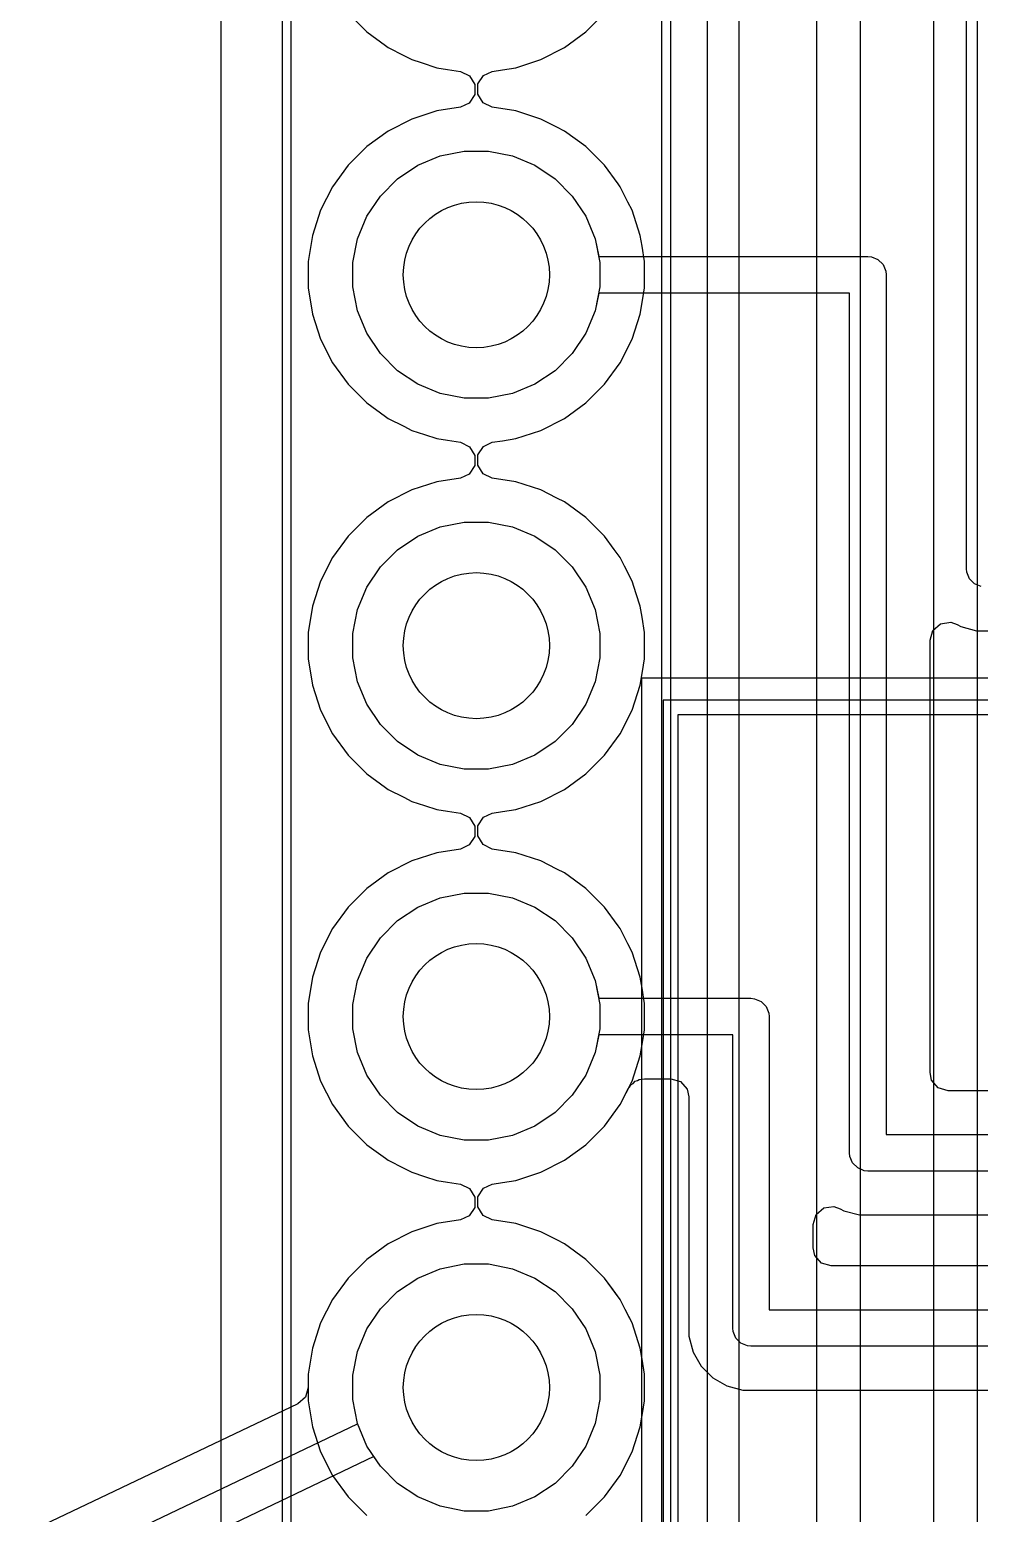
# Model space of a CAD drawing. Extents: x 0 to 96, y -64 to 1.6.
# Drawn here: x 52.56 to 59.06, y -30.47 to -20.31 of the extents above; entities that cross this region are included whole.
import ezdxf

# ---------------------------------------------------------------- set-up
doc = ezdxf.new("R2010")
doc.units = 0
for name, color, linetype in [('BLACK', 7, 'CONTINUOUS'), ('GRAY2', 8, 'CONTINUOUS'), ('GRAY3', 9, 'CONTINUOUS'), ('LORANGE', 41, 'CONTINUOUS'), ('LYELLOW', 51, 'CONTINUOUS'), ('WHITE', 7, 'CONTINUOUS')]:
    doc.layers.add(name, color=color, linetype=linetype)

msp = doc.modelspace()

# ---------------------------------------------------------------- linework, layer by layer
at = {"layer": 'BLACK', "linetype": 'CONTINUOUS'}
for p, q in [((59.0505, -32), (59.0505, -4.134525)), ((58.75, -4.207), (58.75, -40.6)), ((58.25, -40.35), (58.25, -4.457)), ((57.9495, -4.8815), (57.9495, -39.9255)), ((58.975, -24), (58.975, -19.572)), ((54.742445, -20.196499), (54.8705, -20.324554)), ((54.742445, -20.196499), (54.8705, -20.324554)), ((56.369501, -20.324553), (56.497553, -20.196501)), ((54.8705, -20.324554), (54.870505, -20.324558)), ((54.8705, -20.324554), (54.870505, -20.324558)), ((54.870505, -20.324558), (54.998287, -20.417396)), ((54.870505, -20.324558), (54.998287, -20.417396)), ((54.998287, -20.417396), (55.017006, -20.430996)), ((54.998287, -20.417396), (55.017006, -20.430996)), ((56.222994, -20.430996), (56.369501, -20.324553)), ((55.017006, -20.430996), (55.122484, -20.48474)), ((55.017006, -20.430996), (55.122484, -20.48474)), ((55.122484, -20.48474), (55.17836, -20.513211)), ((55.122484, -20.48474), (55.17836, -20.513211)), ((55.17836, -20.513211), (55.178363, -20.513212)), ((55.17836, -20.513211), (55.178363, -20.513212)), ((55.178363, -20.513212), (55.242421, -20.534025)), ((55.178363, -20.513212), (55.242421, -20.534025)), ((55.889409, -20.569171), (56.061639, -20.513211)), ((56.061639, -20.513211), (56.222994, -20.430996)), ((55.242421, -20.534025), (55.350591, -20.569171)), ((55.242421, -20.534025), (55.350591, -20.569171)), ((55.350591, -20.569171), (55.423639, -20.58074)), ((55.350591, -20.569171), (55.423639, -20.58074)), ((55.423639, -20.58074), (55.510678, -20.594527)), ((55.423639, -20.58074), (55.510678, -20.594527)), ((55.510678, -20.594527), (55.573813, -20.624456)), ((55.510678, -20.594527), (55.573813, -20.624456)), ((55.573813, -20.624456), (55.610744, -20.683768)), ((55.573813, -20.624456), (55.610744, -20.683768)), ((55.630253, -20.68037), (55.668863, -20.622137)), ((55.668863, -20.622137), (55.729321, -20.594527)), ((55.729321, -20.594527), (55.799425, -20.583422)), ((55.799425, -20.583422), (55.889409, -20.569171)), ((55.610744, -20.683768), (55.609746, -20.753631)), ((55.610744, -20.683768), (55.609746, -20.753631)), ((55.629255, -20.750232), (55.630253, -20.68037)), ((55.571136, -20.811863), (55.510678, -20.839473)), ((55.571136, -20.811863), (55.510678, -20.839473)), ((55.609746, -20.753631), (55.571136, -20.811863)), ((55.609746, -20.753631), (55.571136, -20.811863)), ((55.666186, -20.809544), (55.629255, -20.750232)), ((55.729321, -20.839473), (55.666186, -20.809544)), ((55.17836, -20.920788), (55.017002, -21.003006)), ((55.17836, -20.920788), (55.017002, -21.003006)), ((55.178363, -20.920787), (55.17836, -20.920788)), ((55.178363, -20.920787), (55.17836, -20.920788)), ((55.350589, -20.864829), (55.178363, -20.920787)), ((55.350589, -20.864829), (55.178363, -20.920787)), ((55.510678, -20.839473), (55.350589, -20.864829)), ((55.510678, -20.839473), (55.350589, -20.864829)), ((55.88941, -20.864829), (55.729321, -20.839473)), ((56.061636, -20.920787), (55.88941, -20.864829)), ((56.061639, -20.920788), (56.061636, -20.920787)), ((56.1713, -20.976664), (56.061639, -20.920788)), ((55.017002, -21.003006), (54.870505, -21.109441)), ((55.017002, -21.003006), (54.870505, -21.109441)), ((56.222994, -21.003004), (56.1713, -20.976664)), ((56.222996, -21.003005), (56.222994, -21.003004)), ((56.222997, -21.003006), (56.222996, -21.003005)), ((56.369494, -21.109441), (56.222997, -21.003006)), ((54.8705, -21.109445), (54.742445, -21.2375)), ((54.8705, -21.109445), (54.742445, -21.2375)), ((54.870505, -21.109441), (54.8705, -21.109445)), ((54.870505, -21.109441), (54.8705, -21.109445)), ((56.369499, -21.109445), (56.369494, -21.109441)), ((56.497554, -21.2375), (56.369499, -21.109445)), ((55.219313, -21.237367), (55.373258, -21.173601)), ((55.219313, -21.237367), (55.373258, -21.173601)), ((55.373258, -21.173601), (55.536685, -21.141093)), ((55.373258, -21.173601), (55.536685, -21.141093)), ((55.536685, -21.141093), (55.703315, -21.141093)), ((55.536685, -21.141093), (55.703315, -21.141093)), ((55.703315, -21.141093), (55.866742, -21.173601)), ((55.703315, -21.141093), (55.866742, -21.173601)), ((55.866742, -21.173601), (56.020687, -21.237367)), ((55.866742, -21.173601), (56.020687, -21.237367)), ((54.742441, -21.237505), (54.636006, -21.384002)), ((54.742441, -21.237505), (54.636006, -21.384002)), ((54.742445, -21.2375), (54.742441, -21.237505)), ((54.742445, -21.2375), (54.742441, -21.237505)), ((54.962941, -21.447766), (55.080766, -21.329941)), ((54.962941, -21.447766), (55.080766, -21.329941)), ((55.080766, -21.329941), (55.219313, -21.237367)), ((55.080766, -21.329941), (55.219313, -21.237367)), ((56.020687, -21.237367), (56.159234, -21.329941)), ((56.020687, -21.237367), (56.159234, -21.329941)), ((56.159234, -21.329941), (56.277059, -21.447766)), ((56.159234, -21.329941), (56.277059, -21.447766)), ((56.497558, -21.237505), (56.497554, -21.2375)), ((56.590396, -21.365287), (56.497558, -21.237505)), ((54.636006, -21.384002), (54.553788, -21.54536)), ((54.636006, -21.384002), (54.553788, -21.54536)), ((56.603996, -21.384006), (56.590396, -21.365287)), ((56.65774, -21.489484), (56.603996, -21.384006)), ((54.870367, -21.586313), (54.962941, -21.447766)), ((54.870367, -21.586313), (54.962941, -21.447766)), ((56.277059, -21.447766), (56.369633, -21.586313)), ((56.277059, -21.447766), (56.369633, -21.586313)), ((56.686211, -21.54536), (56.65774, -21.489484)), ((54.553787, -21.545363), (54.497829, -21.717589)), ((54.553787, -21.545363), (54.497829, -21.717589)), ((54.553788, -21.54536), (54.553787, -21.545363)), ((54.553788, -21.54536), (54.553787, -21.545363)), ((54.806601, -21.740258), (54.870367, -21.586313)), ((54.806601, -21.740258), (54.870367, -21.586313)), ((56.369633, -21.586313), (56.433399, -21.740258)), ((56.369633, -21.586313), (56.433399, -21.740258)), ((56.686212, -21.545363), (56.686211, -21.54536)), ((56.714191, -21.631476), (56.686212, -21.545363)), ((56.742171, -21.717591), (56.714191, -21.631476)), ((54.497829, -21.717589), (54.4695, -21.896448)), ((54.497829, -21.717589), (54.4695, -21.896448)), ((54.774093, -21.903685), (54.806601, -21.740258)), ((54.774093, -21.903685), (54.806601, -21.740258)), ((56.433399, -21.740258), (56.457615, -21.862)), ((56.433399, -21.740258), (56.465907, -21.903685)), ((56.754019, -21.792397), (56.742171, -21.717591)), ((56.7705, -21.896448), (56.754019, -21.792397)), ((54.4695, -21.896448), (54.4695, -22.077551)), ((54.4695, -21.896448), (54.4695, -22.077551)), ((54.774093, -22.070315), (54.774093, -21.903685)), ((54.774093, -22.070315), (54.774093, -21.903685)), ((56.457615, -21.862), (58.3, -21.862)), ((56.465907, -21.903685), (56.465907, -22.070315)), ((56.7705, -22.077551), (56.7705, -21.896448)), ((58.3, -21.862), (58.324386, -21.864402)), ((58.324386, -21.864402), (58.369446, -21.883066)), ((58.369446, -21.883066), (58.403934, -21.917554)), ((58.403934, -21.917554), (58.422598, -21.962614)), ((58.422598, -21.962614), (58.425, -21.987)), ((58.425, -21.987), (58.425, -27.875)), ((54.4695, -22.077551), (54.497829, -22.25641)), ((54.4695, -22.077551), (54.497829, -22.25641)), ((54.806601, -22.233742), (54.774093, -22.070315)), ((54.806601, -22.233742), (54.774093, -22.070315)), ((56.465907, -22.070315), (56.433399, -22.233742)), ((56.457615, -22.112), (56.433399, -22.233742)), ((58.175, -22.112), (56.457615, -22.112)), ((56.756765, -22.164259), (56.7705, -22.077551)), ((58.175, -28), (58.175, -22.112)), ((54.870367, -22.387687), (54.806601, -22.233742)), ((54.870367, -22.387687), (54.806601, -22.233742)), ((56.433399, -22.233742), (56.369633, -22.387687)), ((56.433399, -22.233742), (56.369633, -22.387687)), ((56.742171, -22.256409), (56.756765, -22.164259)), ((54.497829, -22.25641), (54.553787, -22.428636)), ((54.497829, -22.25641), (54.553787, -22.428636)), ((56.686211, -22.428639), (56.742171, -22.256409)), ((54.553787, -22.428636), (54.553788, -22.428639)), ((54.553787, -22.428636), (54.553788, -22.428639)), ((54.553788, -22.428639), (54.636006, -22.589997)), ((54.553788, -22.428639), (54.636006, -22.589997)), ((54.962941, -22.526234), (54.870367, -22.387687)), ((54.962941, -22.526234), (54.870367, -22.387687)), ((56.369633, -22.387687), (56.277059, -22.526234)), ((56.369633, -22.387687), (56.277059, -22.526234)), ((56.603996, -22.589994), (56.686211, -22.428639)), ((55.080766, -22.644059), (54.962941, -22.526234)), ((55.080766, -22.644059), (54.962941, -22.526234)), ((56.277059, -22.526234), (56.159234, -22.644059)), ((56.277059, -22.526234), (56.159234, -22.644059)), ((54.636006, -22.589997), (54.742441, -22.736494)), ((54.636006, -22.589997), (54.742441, -22.736494)), ((55.219313, -22.736633), (55.080766, -22.644059)), ((55.219313, -22.736633), (55.080766, -22.644059)), ((56.159234, -22.644059), (56.020687, -22.736633)), ((56.159234, -22.644059), (56.020687, -22.736633)), ((56.497553, -22.736501), (56.603996, -22.589994)), ((54.742441, -22.736494), (54.742445, -22.736499)), ((54.742441, -22.736494), (54.742445, -22.736499)), ((54.742445, -22.736499), (54.8705, -22.864554)), ((54.742445, -22.736499), (54.8705, -22.864554)), ((55.373258, -22.800399), (55.219313, -22.736633)), ((55.373258, -22.800399), (55.219313, -22.736633)), ((56.020687, -22.736633), (55.866742, -22.800399)), ((56.020687, -22.736633), (55.866742, -22.800399)), ((56.369501, -22.864553), (56.497553, -22.736501)), ((55.536685, -22.832907), (55.373258, -22.800399)), ((55.536685, -22.832907), (55.373258, -22.800399)), ((55.703315, -22.832907), (55.536685, -22.832907)), ((55.703315, -22.832907), (55.536685, -22.832907)), ((55.866742, -22.800399), (55.703315, -22.832907)), ((55.866742, -22.800399), (55.703315, -22.832907)), ((54.8705, -22.864554), (54.870505, -22.864558)), ((54.8705, -22.864554), (54.870505, -22.864558)), ((54.870505, -22.864558), (54.998287, -22.957396)), ((54.870505, -22.864558), (54.998287, -22.957396)), ((54.998287, -22.957396), (55.017006, -22.970996)), ((54.998287, -22.957396), (55.017006, -22.970996)), ((56.222994, -22.970996), (56.369501, -22.864553)), ((55.017006, -22.970996), (55.122484, -23.02474)), ((55.017006, -22.970996), (55.122484, -23.02474)), ((55.122484, -23.02474), (55.17836, -23.053211)), ((55.122484, -23.02474), (55.17836, -23.053211)), ((55.17836, -23.053211), (55.178363, -23.053212)), ((55.17836, -23.053211), (55.178363, -23.053212)), ((55.178363, -23.053212), (55.264476, -23.081191)), ((55.178363, -23.053212), (55.264476, -23.081191)), ((55.889409, -23.109171), (56.061639, -23.053211)), ((56.061639, -23.053211), (56.222994, -22.970996)), ((55.264476, -23.081191), (55.350591, -23.109171)), ((55.264476, -23.081191), (55.350591, -23.109171)), ((55.350591, -23.109171), (55.423639, -23.12074)), ((55.350591, -23.109171), (55.423639, -23.12074)), ((55.423639, -23.12074), (55.510678, -23.134527)), ((55.423639, -23.12074), (55.510678, -23.134527)), ((55.510678, -23.134527), (55.573813, -23.164456)), ((55.510678, -23.134527), (55.573813, -23.164456)), ((55.573813, -23.164456), (55.610744, -23.223768)), ((55.573813, -23.164456), (55.610744, -23.223768)), ((55.630253, -23.22037), (55.668863, -23.162137)), ((55.668863, -23.162137), (55.729321, -23.134527)), ((55.729321, -23.134527), (55.799425, -23.123422)), ((55.799425, -23.123422), (55.889409, -23.109171)), ((55.610744, -23.223768), (55.609746, -23.293631)), ((55.610744, -23.223768), (55.609746, -23.293631)), ((55.629255, -23.290232), (55.630253, -23.22037)), ((55.571136, -23.351863), (55.510678, -23.379473)), ((55.571136, -23.351863), (55.510678, -23.379473)), ((55.609746, -23.293631), (55.571136, -23.351863)), ((55.609746, -23.293631), (55.571136, -23.351863)), ((55.666186, -23.349544), (55.629255, -23.290232)), ((55.729321, -23.379473), (55.666186, -23.349544)), ((55.17836, -23.460788), (55.017002, -23.543006)), ((55.17836, -23.460788), (55.017002, -23.543006)), ((55.178363, -23.460787), (55.17836, -23.460788)), ((55.178363, -23.460787), (55.17836, -23.460788)), ((55.350589, -23.404829), (55.178363, -23.460787)), ((55.350589, -23.404829), (55.178363, -23.460787)), ((55.510678, -23.379473), (55.350589, -23.404829)), ((55.510678, -23.379473), (55.350589, -23.404829)), ((55.88941, -23.404829), (55.729321, -23.379473)), ((56.061636, -23.460787), (55.88941, -23.404829)), ((56.061639, -23.460788), (56.061636, -23.460787)), ((56.1713, -23.516664), (56.061639, -23.460788)), ((55.017002, -23.543006), (54.870505, -23.649441)), ((55.017002, -23.543006), (54.870505, -23.649441)), ((56.222994, -23.543004), (56.1713, -23.516664)), ((56.222996, -23.543005), (56.222994, -23.543004)), ((56.222997, -23.543006), (56.222996, -23.543005)), ((56.369494, -23.649441), (56.222997, -23.543006)), ((54.8705, -23.649445), (54.742445, -23.7775)), ((54.8705, -23.649445), (54.742445, -23.7775)), ((54.870505, -23.649441), (54.8705, -23.649445)), ((54.870505, -23.649441), (54.8705, -23.649445)), ((56.369499, -23.649445), (56.369494, -23.649441)), ((56.497554, -23.7775), (56.369499, -23.649445)), ((55.219313, -23.777367), (55.373258, -23.713601)), ((55.219313, -23.777367), (55.373258, -23.713601)), ((55.373258, -23.713601), (55.536685, -23.681093)), ((55.373258, -23.713601), (55.536685, -23.681093)), ((55.536685, -23.681093), (55.703315, -23.681093)), ((55.536685, -23.681093), (55.703315, -23.681093)), ((55.703315, -23.681093), (55.866742, -23.713601)), ((55.703315, -23.681093), (55.866742, -23.713601)), ((55.866742, -23.713601), (56.020687, -23.777367)), ((55.866742, -23.713601), (56.020687, -23.777367)), ((54.742441, -23.777505), (54.636006, -23.924002)), ((54.742441, -23.777505), (54.636006, -23.924002)), ((54.742445, -23.7775), (54.742441, -23.777505)), ((54.742445, -23.7775), (54.742441, -23.777505)), ((54.962941, -23.987766), (55.080766, -23.869941)), ((54.962941, -23.987766), (55.080766, -23.869941)), ((55.080766, -23.869941), (55.219313, -23.777367)), ((55.080766, -23.869941), (55.219313, -23.777367)), ((56.020687, -23.777367), (56.159234, -23.869941)), ((56.020687, -23.777367), (56.159234, -23.869941)), ((56.159234, -23.869941), (56.277059, -23.987766)), ((56.159234, -23.869941), (56.277059, -23.987766)), ((56.497558, -23.777505), (56.497554, -23.7775)), ((56.563627, -23.868442), (56.497558, -23.777505)), ((56.603996, -23.924006), (56.563627, -23.868442)), ((54.636006, -23.924002), (54.553788, -24.08536)), ((54.636006, -23.924002), (54.553788, -24.08536)), ((56.633943, -23.98278), (56.603996, -23.924006)), ((54.870367, -24.126313), (54.962941, -23.987766)), ((54.870367, -24.126313), (54.962941, -23.987766)), ((56.277059, -23.987766), (56.369633, -24.126313)), ((56.277059, -23.987766), (56.369633, -24.126313)), ((56.686211, -24.08536), (56.633943, -23.98278)), ((58.977402, -24.024386), (58.975, -24)), ((58.996066, -24.069446), (58.977402, -24.024386)), ((59.030554, -24.103934), (58.996066, -24.069446)), ((54.553787, -24.085363), (54.497829, -24.257589)), ((54.553787, -24.085363), (54.497829, -24.257589)), ((54.553788, -24.08536), (54.553787, -24.085363)), ((54.553788, -24.08536), (54.553787, -24.085363)), ((54.806601, -24.280258), (54.870367, -24.126313)), ((54.806601, -24.280258), (54.870367, -24.126313)), ((56.369633, -24.126313), (56.433399, -24.280258)), ((56.369633, -24.126313), (56.433399, -24.280258)), ((56.686212, -24.085363), (56.686211, -24.08536)), ((56.714191, -24.171476), (56.686212, -24.085363)), ((56.742171, -24.257591), (56.714191, -24.171476)), ((59.075614, -24.122598), (59.030554, -24.103934)), ((54.497829, -24.257589), (54.4695, -24.436448)), ((54.497829, -24.257589), (54.4695, -24.436448)), ((54.774093, -24.443685), (54.806601, -24.280258)), ((54.774093, -24.443685), (54.806601, -24.280258)), ((56.433399, -24.280258), (56.465907, -24.443685)), ((56.433399, -24.280258), (56.465907, -24.443685)), ((56.754019, -24.332397), (56.742171, -24.257591)), ((56.7705, -24.436448), (56.754019, -24.332397)), ((58.745185, -24.422842), (58.797989, -24.377087)), ((58.797989, -24.377087), (58.867147, -24.367143)), ((58.867147, -24.367143), (58.911498, -24.382493)), ((58.911498, -24.382493), (58.935763, -24.396503)), ((54.4695, -24.436448), (54.4695, -24.617551)), ((54.4695, -24.436448), (54.4695, -24.617551)), ((54.774093, -24.610315), (54.774093, -24.443685)), ((54.774093, -24.610315), (54.774093, -24.443685)), ((56.465907, -24.443685), (56.465907, -24.610315)), ((56.465907, -24.443685), (56.465907, -24.610315)), ((56.7705, -24.617551), (56.7705, -24.436448)), ((58.7255, -24.489881), (58.745185, -24.422842)), ((58.935763, -24.396503), (59.043982, -24.4255)), ((59.043982, -24.4255), (87.4505, -24.4255)), ((58.7255, -27.4505), (58.7255, -24.489881)), ((54.4695, -24.617551), (54.497829, -24.79641)), ((54.4695, -24.617551), (54.497829, -24.79641)), ((54.806601, -24.773742), (54.774093, -24.610315)), ((54.806601, -24.773742), (54.774093, -24.610315)), ((56.465907, -24.610315), (56.433399, -24.773742)), ((56.465907, -24.610315), (56.433399, -24.773742)), ((56.756765, -24.704259), (56.7705, -24.617551)), ((54.870367, -24.927687), (54.806601, -24.773742)), ((54.870367, -24.927687), (54.806601, -24.773742)), ((56.433399, -24.773742), (56.369633, -24.927687)), ((56.433399, -24.773742), (56.369633, -24.927687)), ((56.742171, -24.796409), (56.756765, -24.704259)), ((54.497829, -24.79641), (54.553787, -24.968636)), ((54.497829, -24.79641), (54.553787, -24.968636)), ((56.686211, -24.968639), (56.742171, -24.796409)), ((54.553787, -24.968636), (54.553788, -24.968639)), ((54.553787, -24.968636), (54.553788, -24.968639)), ((54.553788, -24.968639), (54.636006, -25.129997)), ((54.553788, -24.968639), (54.636006, -25.129997)), ((54.962941, -25.066234), (54.870367, -24.927687)), ((54.962941, -25.066234), (54.870367, -24.927687)), ((56.369633, -24.927687), (56.277059, -25.066234)), ((56.369633, -24.927687), (56.277059, -25.066234)), ((56.603996, -25.129994), (56.686211, -24.968639)), ((55.080766, -25.184059), (54.962941, -25.066234)), ((55.080766, -25.184059), (54.962941, -25.066234)), ((56.277059, -25.066234), (56.159234, -25.184059)), ((56.277059, -25.066234), (56.159234, -25.184059)), ((54.636006, -25.129997), (54.742441, -25.276494)), ((54.636006, -25.129997), (54.742441, -25.276494)), ((55.219313, -25.276633), (55.080766, -25.184059)), ((55.219313, -25.276633), (55.080766, -25.184059)), ((56.159234, -25.184059), (56.020687, -25.276633)), ((56.159234, -25.184059), (56.020687, -25.276633)), ((56.497553, -25.276501), (56.603996, -25.129994)), ((54.742441, -25.276494), (54.742445, -25.276499)), ((54.742441, -25.276494), (54.742445, -25.276499)), ((54.742445, -25.276499), (54.8705, -25.404554)), ((54.742445, -25.276499), (54.8705, -25.404554)), ((55.373258, -25.340399), (55.219313, -25.276633)), ((55.373258, -25.340399), (55.219313, -25.276633)), ((56.020687, -25.276633), (55.866742, -25.340399)), ((56.020687, -25.276633), (55.866742, -25.340399)), ((56.369501, -25.404553), (56.497553, -25.276501)), ((55.536685, -25.372907), (55.373258, -25.340399)), ((55.536685, -25.372907), (55.373258, -25.340399)), ((55.703315, -25.372907), (55.536685, -25.372907)), ((55.703315, -25.372907), (55.536685, -25.372907)), ((55.866742, -25.340399), (55.703315, -25.372907)), ((55.866742, -25.340399), (55.703315, -25.372907)), ((54.8705, -25.404554), (54.870505, -25.404558)), ((54.8705, -25.404554), (54.870505, -25.404558)), ((54.870505, -25.404558), (54.998287, -25.497396)), ((54.870505, -25.404558), (54.998287, -25.497396)), ((54.998287, -25.497396), (55.017006, -25.510996)), ((54.998287, -25.497396), (55.017006, -25.510996)), ((56.222994, -25.510996), (56.369501, -25.404553)), ((55.017006, -25.510996), (55.122484, -25.56474)), ((55.017006, -25.510996), (55.122484, -25.56474)), ((55.122484, -25.56474), (55.17836, -25.593211)), ((55.122484, -25.56474), (55.17836, -25.593211)), ((55.17836, -25.593211), (55.178363, -25.593212)), ((55.17836, -25.593211), (55.178363, -25.593212)), ((55.178363, -25.593212), (55.264476, -25.621191)), ((55.178363, -25.593212), (55.264476, -25.621191)), ((55.889409, -25.649171), (56.061639, -25.593211)), ((56.061639, -25.593211), (56.222994, -25.510996)), ((55.264476, -25.621191), (55.350591, -25.649171)), ((55.264476, -25.621191), (55.350591, -25.649171)), ((55.350591, -25.649171), (55.423639, -25.66074)), ((55.350591, -25.649171), (55.423639, -25.66074)), ((55.423639, -25.66074), (55.510678, -25.674527)), ((55.423639, -25.66074), (55.510678, -25.674527)), ((55.510678, -25.674527), (55.573813, -25.704456)), ((55.510678, -25.674527), (55.573813, -25.704456)), ((55.573813, -25.704456), (55.610744, -25.763768)), ((55.573813, -25.704456), (55.610744, -25.763768)), ((55.630253, -25.76037), (55.668863, -25.702137)), ((55.668863, -25.702137), (55.729321, -25.674527)), ((55.729321, -25.674527), (55.799425, -25.663422)), ((55.799425, -25.663422), (55.889409, -25.649171)), ((55.610744, -25.763768), (55.609746, -25.833631)), ((55.610744, -25.763768), (55.609746, -25.833631)), ((55.629255, -25.830232), (55.630253, -25.76037)), ((55.571136, -25.891863), (55.510678, -25.919473)), ((55.571136, -25.891863), (55.510678, -25.919473)), ((55.609746, -25.833631), (55.571136, -25.891863)), ((55.609746, -25.833631), (55.571136, -25.891863)), ((55.666186, -25.889544), (55.629255, -25.830232)), ((55.729321, -25.919473), (55.666186, -25.889544)), ((55.17836, -26.000788), (55.017002, -26.083006)), ((55.17836, -26.000788), (55.017002, -26.083006)), ((55.178363, -26.000787), (55.17836, -26.000788)), ((55.178363, -26.000787), (55.17836, -26.000788)), ((55.350589, -25.944829), (55.178363, -26.000787)), ((55.350589, -25.944829), (55.178363, -26.000787)), ((55.510678, -25.919473), (55.350589, -25.944829)), ((55.510678, -25.919473), (55.350589, -25.944829)), ((55.88941, -25.944829), (55.729321, -25.919473)), ((56.061636, -26.000787), (55.88941, -25.944829)), ((56.061639, -26.000788), (56.061636, -26.000787)), ((56.1713, -26.056664), (56.061639, -26.000788)), ((55.017002, -26.083006), (54.870505, -26.189441)), ((55.017002, -26.083006), (54.870505, -26.189441)), ((56.222994, -26.083004), (56.1713, -26.056664)), ((56.222996, -26.083005), (56.222994, -26.083004)), ((56.222997, -26.083006), (56.222996, -26.083005)), ((56.369494, -26.189441), (56.222997, -26.083006)), ((54.8705, -26.189445), (54.742445, -26.3175)), ((54.8705, -26.189445), (54.742445, -26.3175)), ((54.870505, -26.189441), (54.8705, -26.189445)), ((54.870505, -26.189441), (54.8705, -26.189445)), ((56.369499, -26.189445), (56.369494, -26.189441)), ((56.497554, -26.3175), (56.369499, -26.189445)), ((55.219313, -26.317367), (55.373258, -26.253601)), ((55.219313, -26.317367), (55.373258, -26.253601)), ((55.373258, -26.253601), (55.536685, -26.221093)), ((55.373258, -26.253601), (55.536685, -26.221093)), ((55.536685, -26.221093), (55.703315, -26.221093)), ((55.536685, -26.221093), (55.703315, -26.221093)), ((55.703315, -26.221093), (55.866742, -26.253601)), ((55.703315, -26.221093), (55.866742, -26.253601)), ((55.866742, -26.253601), (56.020687, -26.317367)), ((55.866742, -26.253601), (56.020687, -26.317367)), ((54.742441, -26.317505), (54.636006, -26.464002)), ((54.742441, -26.317505), (54.636006, -26.464002)), ((54.742445, -26.3175), (54.742441, -26.317505)), ((54.742445, -26.3175), (54.742441, -26.317505)), ((54.962941, -26.527766), (55.080766, -26.409941)), ((54.962941, -26.527766), (55.080766, -26.409941)), ((55.080766, -26.409941), (55.219313, -26.317367)), ((55.080766, -26.409941), (55.219313, -26.317367)), ((56.020687, -26.317367), (56.159234, -26.409941)), ((56.020687, -26.317367), (56.159234, -26.409941)), ((56.159234, -26.409941), (56.277059, -26.527766)), ((56.159234, -26.409941), (56.277059, -26.527766)), ((56.497558, -26.317505), (56.497554, -26.3175)), ((56.590396, -26.445287), (56.497558, -26.317505)), ((54.636006, -26.464002), (54.553788, -26.62536)), ((54.636006, -26.464002), (54.553788, -26.62536)), ((56.603996, -26.464006), (56.590396, -26.445287)), ((56.65774, -26.569484), (56.603996, -26.464006)), ((54.870367, -26.666313), (54.962941, -26.527766)), ((54.870367, -26.666313), (54.962941, -26.527766)), ((56.277059, -26.527766), (56.369633, -26.666313)), ((56.277059, -26.527766), (56.369633, -26.666313)), ((56.686211, -26.62536), (56.65774, -26.569484)), ((54.553787, -26.625363), (54.497829, -26.797589)), ((54.553787, -26.625363), (54.497829, -26.797589)), ((54.553788, -26.62536), (54.553787, -26.625363)), ((54.553788, -26.62536), (54.553787, -26.625363)), ((54.806601, -26.820258), (54.870367, -26.666313)), ((54.806601, -26.820258), (54.870367, -26.666313)), ((56.369633, -26.666313), (56.433399, -26.820258)), ((56.369633, -26.666313), (56.433399, -26.820258)), ((56.686211, -26.625361), (56.686211, -26.62536)), ((56.742171, -26.797591), (56.686211, -26.625361)), ((54.497829, -26.797589), (54.4695, -26.976448)), ((54.497829, -26.797589), (54.4695, -26.976448)), ((54.774093, -26.983685), (54.806601, -26.820258)), ((54.774093, -26.983685), (54.806601, -26.820258)), ((56.433399, -26.820258), (56.457615, -26.942)), ((56.433399, -26.820258), (56.465907, -26.983685)), ((56.754019, -26.872397), (56.742171, -26.797591)), ((56.7705, -26.976448), (56.754019, -26.872397)), ((54.4695, -26.976448), (54.4695, -27.157551)), ((54.4695, -26.976448), (54.4695, -27.157551)), ((54.774093, -27.150315), (54.774093, -26.983685)), ((54.774093, -27.150315), (54.774093, -26.983685)), ((56.457615, -26.942), (57.5, -26.942)), ((56.465907, -26.983685), (56.465907, -27.150315)), ((56.7705, -27.157551), (56.7705, -26.976448)), ((57.5, -26.942), (57.524386, -26.944402)), ((57.524386, -26.944402), (57.569446, -26.963066)), ((57.569446, -26.963066), (57.603934, -26.997554)), ((57.603934, -26.997554), (57.622598, -27.042614)), ((57.622598, -27.042614), (57.625, -27.067)), ((57.625, -27.067), (57.625, -29.075)), ((54.4695, -27.157551), (54.497829, -27.33641)), ((54.4695, -27.157551), (54.497829, -27.33641)), ((54.806601, -27.313742), (54.774093, -27.150315)), ((54.806601, -27.313742), (54.774093, -27.150315)), ((56.465907, -27.150315), (56.433399, -27.313742)), ((56.457615, -27.192), (56.433399, -27.313742)), ((57.375, -27.192), (56.457615, -27.192)), ((56.756765, -27.244259), (56.7705, -27.157551)), ((57.375, -29.2), (57.375, -27.192)), ((54.870367, -27.467687), (54.806601, -27.313742)), ((54.870367, -27.467687), (54.806601, -27.313742)), ((56.433399, -27.313742), (56.369633, -27.467687)), ((56.433399, -27.313742), (56.369633, -27.467687)), ((56.742171, -27.336409), (56.756765, -27.244259)), ((54.497829, -27.33641), (54.553787, -27.508636)), ((54.497829, -27.33641), (54.553787, -27.508636)), ((56.686211, -27.508639), (56.742171, -27.336409)), ((54.553787, -27.508636), (54.553788, -27.508639)), ((54.553787, -27.508636), (54.553788, -27.508639)), ((54.553788, -27.508639), (54.636006, -27.669997)), ((54.553788, -27.508639), (54.636006, -27.669997)), ((54.962941, -27.606234), (54.870367, -27.467687)), ((54.962941, -27.606234), (54.870367, -27.467687)), ((56.369633, -27.467687), (56.277059, -27.606234)), ((56.369633, -27.467687), (56.277059, -27.606234)), ((56.603996, -27.669994), (56.686211, -27.508639)), ((56.676708, -27.535297), (56.693887, -27.524256)), ((56.693887, -27.524256), (56.70791, -27.509409)), ((56.70791, -27.509409), (56.723591, -27.505167)), ((56.723591, -27.505167), (56.735486, -27.497523)), ((56.735486, -27.497523), (56.770421, -27.4925)), ((56.770421, -27.4925), (56.9505, -27.4925)), ((56.9505, -27.4925), (57.017539, -27.512185)), ((57.017539, -27.512185), (57.063294, -27.564989)), ((58.736706, -27.502011), (58.7255, -27.4505)), ((58.782461, -27.554815), (58.736706, -27.502011)), ((55.080766, -27.724059), (54.962941, -27.606234)), ((55.080766, -27.724059), (54.962941, -27.606234)), ((56.277059, -27.606234), (56.159234, -27.724059)), ((56.277059, -27.606234), (56.159234, -27.724059)), ((56.603996, -27.669994), (56.659937, -27.560203)), ((56.659937, -27.560203), (56.670385, -27.54914)), ((56.670385, -27.54914), (56.676708, -27.535297)), ((57.063294, -27.564989), (57.0745, -27.6165)), ((57.0745, -27.6165), (57.0745, -29.143982)), ((58.8495, -27.5745), (58.782461, -27.554815)), ((83.856017, -27.5745), (58.8495, -27.5745)), ((54.636006, -27.669997), (54.742441, -27.816494)), ((54.636006, -27.669997), (54.742441, -27.816494)), ((55.219313, -27.816633), (55.080766, -27.724059)), ((55.219313, -27.816633), (55.080766, -27.724059)), ((56.159234, -27.724059), (56.020687, -27.816633)), ((56.159234, -27.724059), (56.020687, -27.816633)), ((56.497553, -27.816501), (56.603996, -27.669994)), ((56.497553, -27.816501), (56.603996, -27.669994)), ((54.742441, -27.816494), (54.742445, -27.816499)), ((54.742441, -27.816494), (54.742445, -27.816499)), ((54.742445, -27.816499), (54.8705, -27.944554)), ((54.742445, -27.816499), (54.8705, -27.944554)), ((55.373258, -27.880399), (55.219313, -27.816633)), ((55.373258, -27.880399), (55.219313, -27.816633)), ((56.020687, -27.816633), (55.866742, -27.880399)), ((56.020687, -27.816633), (55.866742, -27.880399)), ((56.369501, -27.944553), (56.497553, -27.816501)), ((56.369501, -27.944553), (56.497553, -27.816501)), ((55.536685, -27.912907), (55.373258, -27.880399)), ((55.536685, -27.912907), (55.373258, -27.880399)), ((55.703315, -27.912907), (55.536685, -27.912907)), ((55.703315, -27.912907), (55.536685, -27.912907)), ((55.866742, -27.880399), (55.703315, -27.912907)), ((55.866742, -27.880399), (55.703315, -27.912907)), ((58.425, -27.875), (83.8, -27.875)), ((54.8705, -27.944554), (54.870505, -27.944558)), ((54.8705, -27.944554), (54.870505, -27.944558)), ((54.870505, -27.944558), (54.998287, -28.037396)), ((54.870505, -27.944558), (54.998287, -28.037396)), ((54.998287, -28.037396), (55.017006, -28.050996)), ((54.998287, -28.037396), (55.017006, -28.050996)), ((56.222994, -28.050996), (56.369501, -27.944553)), ((56.222994, -28.050996), (56.369501, -27.944553)), ((58.177402, -28.024386), (58.175, -28)), ((58.196066, -28.069446), (58.177402, -28.024386)), ((55.017006, -28.050996), (55.122484, -28.10474)), ((55.017006, -28.050996), (55.122484, -28.10474)), ((55.122484, -28.10474), (55.17836, -28.133211)), ((55.122484, -28.10474), (55.17836, -28.133211)), ((55.17836, -28.133211), (55.178363, -28.133212)), ((55.17836, -28.133211), (55.178363, -28.133212)), ((55.178363, -28.133212), (55.264476, -28.161191)), ((55.178363, -28.133212), (55.264476, -28.161191)), ((55.889409, -28.189171), (56.061639, -28.133211)), ((55.889409, -28.189171), (56.061639, -28.133211)), ((56.061639, -28.133211), (56.222994, -28.050996)), ((56.061639, -28.133211), (56.222994, -28.050996)), ((58.230554, -28.103934), (58.196066, -28.069446)), ((58.275614, -28.122598), (58.230554, -28.103934)), ((58.3, -28.125), (58.275614, -28.122598)), ((83.675, -28.125), (58.3, -28.125)), ((55.264476, -28.161191), (55.350591, -28.189171)), ((55.264476, -28.161191), (55.350591, -28.189171)), ((55.350591, -28.189171), (55.423639, -28.20074)), ((55.350591, -28.189171), (55.423639, -28.20074)), ((55.423639, -28.20074), (55.510678, -28.214527)), ((55.423639, -28.20074), (55.510678, -28.214527)), ((55.510678, -28.214527), (55.573813, -28.244456)), ((55.510678, -28.214527), (55.573813, -28.244456)), ((55.573813, -28.244456), (55.610744, -28.303768)), ((55.573813, -28.244456), (55.610744, -28.303768)), ((55.630253, -28.30037), (55.668863, -28.242137)), ((55.630253, -28.30037), (55.668863, -28.242137)), ((55.668863, -28.242137), (55.729321, -28.214527)), ((55.668863, -28.242137), (55.729321, -28.214527)), ((55.729321, -28.214527), (55.799425, -28.203422)), ((55.729321, -28.214527), (55.799425, -28.203422)), ((55.799425, -28.203422), (55.889409, -28.189171)), ((55.799425, -28.203422), (55.889409, -28.189171)), ((55.610744, -28.303768), (55.609746, -28.373631)), ((55.610744, -28.303768), (55.609746, -28.373631)), ((55.629255, -28.370232), (55.630253, -28.30037)), ((55.629255, -28.370232), (55.630253, -28.30037)), ((55.571136, -28.431863), (55.510678, -28.459473)), ((55.571136, -28.431863), (55.510678, -28.459473)), ((55.609746, -28.373631), (55.571136, -28.431863)), ((55.609746, -28.373631), (55.571136, -28.431863)), ((55.666186, -28.429544), (55.629255, -28.370232)), ((55.666186, -28.429544), (55.629255, -28.370232)), ((55.729321, -28.459473), (55.666186, -28.429544)), ((55.729321, -28.459473), (55.666186, -28.429544)), ((57.9255, -28.489881), (57.945185, -28.422842)), ((57.945185, -28.422842), (57.997989, -28.377087)), ((57.997989, -28.377087), (58.067147, -28.367143)), ((58.067147, -28.367143), (58.111498, -28.382493)), ((58.111498, -28.382493), (58.135763, -28.396503)), ((58.135763, -28.396503), (58.243982, -28.4255)), ((58.243982, -28.4255), (83.2505, -28.4255)), ((55.17836, -28.540788), (55.017002, -28.623006)), ((55.17836, -28.540788), (55.017002, -28.623006)), ((55.178363, -28.540787), (55.17836, -28.540788)), ((55.178363, -28.540787), (55.17836, -28.540788)), ((55.350589, -28.484829), (55.178363, -28.540787)), ((55.350589, -28.484829), (55.178363, -28.540787)), ((55.510678, -28.459473), (55.350589, -28.484829)), ((55.510678, -28.459473), (55.350589, -28.484829)), ((55.88941, -28.484829), (55.729321, -28.459473)), ((55.88941, -28.484829), (55.729321, -28.459473)), ((56.061636, -28.540787), (55.88941, -28.484829)), ((56.061636, -28.540787), (55.88941, -28.484829)), ((56.061639, -28.540788), (56.061636, -28.540787)), ((56.061639, -28.540788), (56.061636, -28.540787)), ((56.1713, -28.596664), (56.061639, -28.540788)), ((56.1713, -28.596664), (56.061639, -28.540788)), ((57.9255, -28.6505), (57.9255, -28.489881)), ((55.017002, -28.623006), (54.870505, -28.729441)), ((55.017002, -28.623006), (54.870505, -28.729441)), ((56.222994, -28.623004), (56.1713, -28.596664)), ((56.222994, -28.623004), (56.1713, -28.596664)), ((56.222996, -28.623005), (56.222994, -28.623004)), ((56.222996, -28.623005), (56.222994, -28.623004)), ((56.222997, -28.623006), (56.222996, -28.623005)), ((56.222997, -28.623006), (56.222996, -28.623005)), ((56.369494, -28.729441), (56.222997, -28.623006)), ((56.369494, -28.729441), (56.222997, -28.623006)), ((57.936706, -28.702011), (57.9255, -28.6505)), ((54.8705, -28.729445), (54.742445, -28.8575)), ((54.8705, -28.729445), (54.742445, -28.8575)), ((54.870505, -28.729441), (54.8705, -28.729445)), ((54.870505, -28.729441), (54.8705, -28.729445)), ((56.369499, -28.729445), (56.369494, -28.729441)), ((56.369499, -28.729445), (56.369494, -28.729441)), ((56.497554, -28.8575), (56.369499, -28.729445)), ((56.497554, -28.8575), (56.369499, -28.729445)), ((57.982461, -28.754815), (57.936706, -28.702011)), ((55.219313, -28.857367), (55.373258, -28.793601)), ((55.219313, -28.857367), (55.373258, -28.793601)), ((55.373258, -28.793601), (55.536685, -28.761093)), ((55.373258, -28.793601), (55.536685, -28.761093)), ((55.536685, -28.761093), (55.703315, -28.761093)), ((55.536685, -28.761093), (55.703315, -28.761093)), ((55.703315, -28.761093), (55.866742, -28.793601)), ((55.703315, -28.761093), (55.866742, -28.793601)), ((55.866742, -28.793601), (56.020687, -28.857367)), ((55.866742, -28.793601), (56.020687, -28.857367)), ((58.0495, -28.7745), (57.982461, -28.754815)), ((70.556017, -28.7745), (58.0495, -28.7745)), ((54.742441, -28.857505), (54.636006, -29.004002)), ((54.742441, -28.857505), (54.636006, -29.004002)), ((54.742445, -28.8575), (54.742441, -28.857505)), ((54.742445, -28.8575), (54.742441, -28.857505)), ((54.962941, -29.067766), (55.080766, -28.949941)), ((54.962941, -29.067766), (55.080766, -28.949941)), ((55.080766, -28.949941), (55.219313, -28.857367)), ((55.080766, -28.949941), (55.219313, -28.857367)), ((56.020687, -28.857367), (56.159234, -28.949941)), ((56.020687, -28.857367), (56.159234, -28.949941)), ((56.159234, -28.949941), (56.277059, -29.067766)), ((56.159234, -28.949941), (56.277059, -29.067766)), ((56.497558, -28.857505), (56.497554, -28.8575)), ((56.497558, -28.857505), (56.497554, -28.8575)), ((56.556576, -28.938737), (56.497558, -28.857505)), ((56.590396, -28.985287), (56.497558, -28.857505)), ((56.603996, -29.004006), (56.556576, -28.938737)), ((54.636006, -29.004002), (54.553788, -29.16536)), ((54.636006, -29.004002), (54.553788, -29.16536)), ((56.603996, -29.004006), (56.590396, -28.985287)), ((56.65774, -29.109484), (56.603996, -29.004006)), ((56.639038, -29.07278), (56.603996, -29.004006)), ((54.870367, -29.206313), (54.962941, -29.067766)), ((54.870367, -29.206313), (54.962941, -29.067766)), ((56.277059, -29.067766), (56.369633, -29.206313)), ((56.277059, -29.067766), (56.369633, -29.206313)), ((56.686211, -29.16536), (56.639038, -29.07278)), ((56.686211, -29.16536), (56.65774, -29.109484)), ((57.0745, -29.143982), (57.0745, -29.256018)), ((57.625, -29.075), (70.5, -29.075)), ((54.553787, -29.165363), (54.497829, -29.337589)), ((54.553787, -29.165363), (54.497829, -29.337589)), ((54.553788, -29.16536), (54.553787, -29.165363)), ((54.553788, -29.16536), (54.553787, -29.165363)), ((54.806601, -29.360258), (54.870367, -29.206313)), ((54.806601, -29.360258), (54.870367, -29.206313)), ((56.369633, -29.206313), (56.433399, -29.360258)), ((56.369633, -29.206313), (56.433399, -29.360258)), ((56.686211, -29.165361), (56.686211, -29.16536)), ((56.686211, -29.165361), (56.686211, -29.16536)), ((56.742171, -29.337591), (56.686211, -29.165361)), ((56.742171, -29.337591), (56.686211, -29.165361)), ((57.0745, -29.256018), (57.103497, -29.364237)), ((57.377402, -29.224386), (57.375, -29.2)), ((57.396066, -29.269446), (57.377402, -29.224386)), ((54.497829, -29.337589), (54.4695, -29.516448)), ((54.497829, -29.337589), (54.4695, -29.516448)), ((54.774093, -29.523685), (54.806601, -29.360258)), ((54.774093, -29.523685), (54.806601, -29.360258)), ((56.433399, -29.360258), (56.465907, -29.523685)), ((56.433399, -29.360258), (56.465907, -29.523685)), ((56.752218, -29.401025), (56.742171, -29.337591)), ((56.754019, -29.412397), (56.742171, -29.337591)), ((57.430554, -29.303934), (57.396066, -29.269446)), ((57.475614, -29.322598), (57.430554, -29.303934)), ((57.5, -29.325), (57.475614, -29.322598)), ((70.375, -29.325), (57.5, -29.325)), ((56.7705, -29.516448), (56.752218, -29.401025)), ((56.7705, -29.516448), (56.754019, -29.412397)), ((57.103497, -29.364237), (57.159515, -29.461263)), ((57.159515, -29.461263), (57.238737, -29.540485)), ((54.4695, -29.516448), (54.4695, -29.60618)), ((54.4695, -29.516448), (54.4695, -29.697551)), ((54.774093, -29.690315), (54.774093, -29.523685)), ((54.774093, -29.690315), (54.774093, -29.523685)), ((56.465907, -29.523685), (56.465907, -29.690315)), ((56.465907, -29.523685), (56.465907, -29.690315)), ((56.7705, -29.697551), (56.7705, -29.516448)), ((56.7705, -29.697551), (56.7705, -29.516448)), ((57.238737, -29.540485), (57.335763, -29.596503)), ((54.4695, -29.60618), (54.449815, -29.673219)), ((57.335763, -29.596503), (57.443982, -29.6255)), ((57.443982, -29.6255), (62.46811, -29.6255)), ((54.398891, -29.718097), (52.562375, -30.594214)), ((54.449815, -29.673219), (54.398891, -29.718097)), ((54.4695, -29.697551), (54.497829, -29.87641)), ((54.806601, -29.853742), (54.774093, -29.690315)), ((54.806601, -29.853742), (54.774093, -29.690315)), ((56.465907, -29.690315), (56.433399, -29.853742)), ((56.465907, -29.690315), (56.433399, -29.853742)), ((56.742171, -29.876409), (56.759476, -29.767147)), ((56.756765, -29.784259), (56.7705, -29.697551)), ((56.759476, -29.767147), (56.7705, -29.697551)), ((52.646179, -30.88718), (54.807568, -29.856078)), ((54.807568, -29.856078), (54.806601, -29.853742)), ((54.870367, -30.007687), (54.806601, -29.853742)), ((56.433399, -29.853742), (56.369633, -30.007687)), ((56.433399, -29.853742), (56.369633, -30.007687)), ((56.742171, -29.876409), (56.756765, -29.784259)), ((54.497829, -29.87641), (54.553787, -30.048636)), ((56.686211, -30.048639), (56.742171, -29.876409)), ((56.686211, -30.048639), (56.742171, -29.876409)), ((54.553787, -30.048636), (54.553788, -30.048639)), ((54.553788, -30.048639), (54.636006, -30.209997)), ((54.962941, -30.146234), (54.870367, -30.007687)), ((56.369633, -30.007687), (56.277059, -30.146234)), ((56.369633, -30.007687), (56.277059, -30.146234)), ((56.603996, -30.209994), (56.686211, -30.048639)), ((56.603996, -30.209994), (56.686211, -30.048639)), ((54.918715, -30.080046), (52.825, -31.078863)), ((54.962941, -30.146234), (54.918715, -30.080046)), ((55.080766, -30.264059), (54.962941, -30.146234)), ((55.080766, -30.264059), (54.962941, -30.146234)), ((56.277059, -30.146234), (56.159234, -30.264059)), ((56.277059, -30.146234), (56.159234, -30.264059)), ((54.636006, -30.209997), (54.742441, -30.356494)), ((55.219313, -30.356633), (55.080766, -30.264059)), ((55.219313, -30.356633), (55.080766, -30.264059)), ((56.159234, -30.264059), (56.020687, -30.356633)), ((56.159234, -30.264059), (56.020687, -30.356633)), ((56.497553, -30.356501), (56.603996, -30.209994)), ((56.497553, -30.356501), (56.603996, -30.209994)), ((54.742441, -30.356494), (54.742445, -30.356499)), ((54.742445, -30.356499), (54.8705, -30.484554)), ((55.373258, -30.420399), (55.219313, -30.356633)), ((55.373258, -30.420399), (55.219313, -30.356633)), ((56.020687, -30.356633), (55.866742, -30.420399)), ((56.020687, -30.356633), (55.866742, -30.420399)), ((56.369501, -30.484553), (56.497553, -30.356501)), ((56.369501, -30.484553), (56.497553, -30.356501)), ((55.536685, -30.452907), (55.373258, -30.420399)), ((55.536685, -30.452907), (55.373258, -30.420399)), ((55.703315, -30.452907), (55.536685, -30.452907)), ((55.703315, -30.452907), (55.536685, -30.452907)), ((55.866742, -30.420399), (55.703315, -30.452907)), ((55.866742, -30.420399), (55.703315, -30.452907))]:
    msp.add_line(p, q, dxfattribs=at)
at = {"layer": 'BLACK'}
for centre in [(55.62, -21.987), (55.62, -21.987), (55.62, -24.527), (55.62, -24.527), (55.62, -27.067), (55.62, -27.067), (55.62, -29.607), (55.62, -29.607)]:
    msp.add_circle(centre, 0.5, dxfattribs=at)
at = {"layer": 'GRAY2', "linetype": 'CONTINUOUS'}
for p, q in [((56.89, -35.957), (56.89, -0.397)), ((54.35, -1.032), (54.35, -35.957))]:
    msp.add_line(p, q, dxfattribs=at)
at = {"layer": 'GRAY3', "linetype": 'CONTINUOUS'}
for p, q in [((57, -25), (57, -39)), ((71, -25), (57, -25))]:
    msp.add_line(p, q, dxfattribs=at)
at = {"layer": 'LORANGE', "linetype": 'CONTINUOUS'}
for p, q in [((57.2, -0.2), (57.2, -42.1)), ((54.29, -2.937), (54.29, -36.017)), ((56.95, -2.937), (56.95, -36.017))]:
    msp.add_line(p, q, dxfattribs=at)
at = {"layer": 'LYELLOW', "linetype": 'CONTINUOUS'}
for p, q in [((56.9, -24.9), (56.9, -39.1)), ((71.1, -24.9), (56.9, -24.9))]:
    msp.add_line(p, q, dxfattribs=at)
at = {"layer": 'WHITE', "linetype": 'CONTINUOUS'}
for p, q in [((53.87, 0.133), (53.87, -36.467)), ((57.42, -36.467), (57.42, 0.133)), ((56.75, -24.75), (56.75, -39.25)), ((71.25, -24.75), (56.75, -24.75))]:
    msp.add_line(p, q, dxfattribs=at)
at = {"layer": 'WHITE'}
for centre in [(55.62, -21.987), (55.62, -24.527), (55.62, -27.067), (55.62, -29.607)]:
    msp.add_circle(centre, 0.5, dxfattribs=at)

doc.saveas('drawing.dxf')
